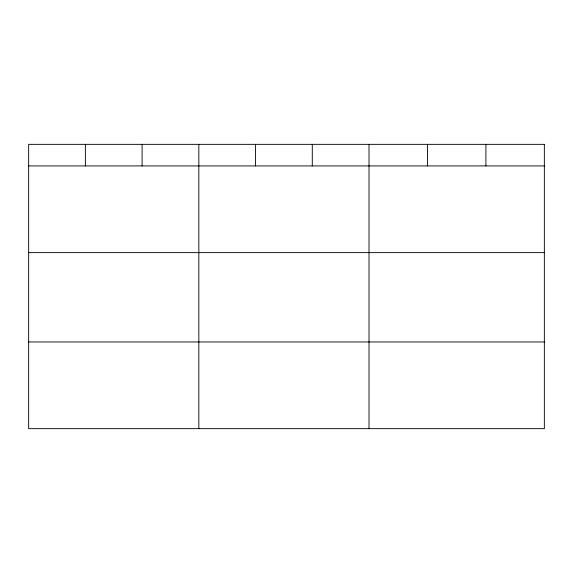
<?xml version="1.0" encoding="UTF-8"?>
<svg xmlns="http://www.w3.org/2000/svg" width="573" height="573" viewBox="0 0 573 573"><rect width="100%" height="100%" fill="white"/><g stroke="black" fill="none" stroke-linecap="round" stroke-linejoin="round"><path stroke-width="0.86" d="M28.65 165.926L544.35 165.926M28.65 252.629L544.35 252.629M28.65 341.952L544.35 341.952M485.904 144.346L485.904 165.926M427.458 144.346L427.458 165.926M369.012 144.346L369.012 428.654M312.285 144.346L312.285 165.926M255.558 144.346L255.558 165.926M198.831 144.346L198.831 428.654M142.104 144.346L142.104 165.926M85.377 144.346L85.377 165.926M544.35 144.346L28.65 144.346L28.65 428.654L544.35 428.654L544.35 144.346"/></g></svg>
